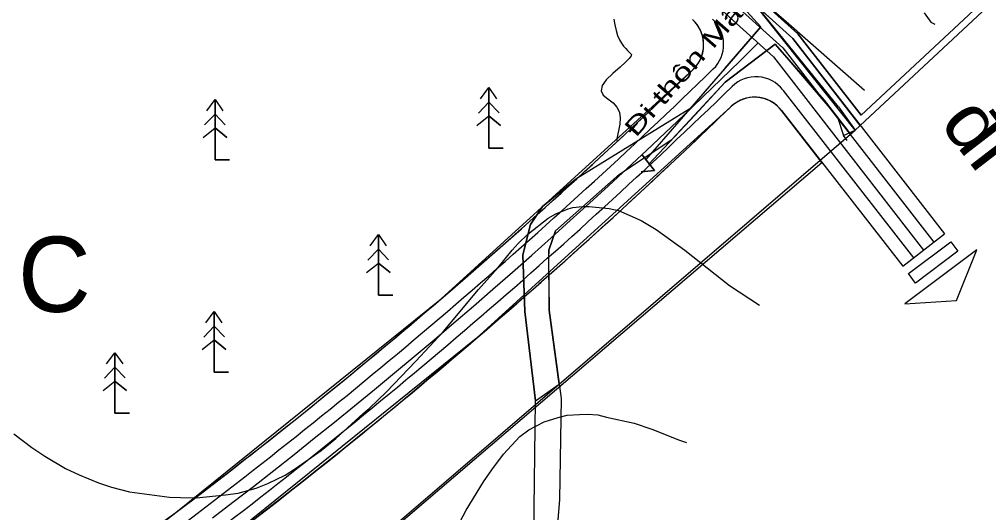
# Model space of a CAD drawing. Header units: metres. Extents: x 533049 to 537618, y 1849954 to 1852676.
# Drawn here: x 535353.8 to 535637, y 1850638.8 to 1850783 of the extents above; entities that cross this region are included whole.
import ezdxf

# ---------------------------------------------------------------- set-up
doc = ezdxf.new("R2010")
doc.units = ezdxf.units.M
doc.header["$LTSCALE"] = 2
for name, color, linetype, lineweight in [('13', 7, 'Continuous', 13), ('14', 7, 'Continuous', 13), ('2', 7, 'Continuous', 13), ('20', 7, 'Continuous', 13), ('21', 7, 'Continuous', 13), ('33', 7, 'Continuous', 13), ('48', 7, 'Continuous', 13), ('54', 7, 'Continuous', 13), ('55', 7, 'Continuous', 13), ('57', 7, 'Continuous', 13), ('60', 7, 'Continuous', 13), ('63', 7, 'Continuous', 13)]:
    doc.layers.add(name, color=color, linetype=linetype, lineweight=lineweight)

msp = doc.modelspace()

# ---------------------------------------------------------------- linework, layer by layer
at = {"layer": '13'}
for points in [[(535345.89, 1851025.25), (535390.65, 1850937.61), (535574.15, 1850772.11), (535618.06, 1850715.59)], [(535410.25, 1850637.27), (535416.24, 1850641.87), (535422.22, 1850646.5), (535428.17, 1850651.16), (535434.09, 1850655.84), (535440, 1850660.55), (535445.89, 1850665.29), (535451.75, 1850670.06), (535457.59, 1850674.85), (535463.41, 1850679.67), (535469.21, 1850684.51), (535474.99, 1850689.39), (535480.74, 1850694.28), (535486.47, 1850699.21), (535492.18, 1850704.16), (535497.87, 1850709.13), (535503.53, 1850714.13), (535509.17, 1850719.16), (535514.79, 1850724.21), (535520.39, 1850729.29), (535525.96, 1850734.4), (535531.51, 1850739.53), (535537.03, 1850744.68), (535542.53, 1850749.86), (535548.01, 1850755.06), (535553.47, 1850760.29), (535558.9, 1850765.55), (535564.3, 1850770.83), (535569.69, 1850776.13)]]:
    msp.add_lwpolyline(points, dxfattribs=at)
at = {"layer": '14'}
msp.add_line((535611.94, 1850710.84), (535624.18, 1850720.35), dxfattribs=at)
at = {"layer": '2'}
msp.add_line((535611.94, 1850710.84), (535624.18, 1850720.35), dxfattribs=at)
for points in [[(535633.55, 1850715.66), (535612.54, 1850699.82), (535627.65, 1850700.85)], [(535613.6, 1850708.7), (535625.98, 1850718.04), (535628.08, 1850715.25), (535615.71, 1850705.91)]]:
    msp.add_lwpolyline(points, close=True, dxfattribs=at)
at = {"layer": '20'}
for p, q in [((535588.99, 1850759.43), (535596.71, 1850749.44)), ((535593.17, 1850757.47), (535598.06, 1850750.65))]:
    msp.add_line(p, q, dxfattribs=at)
msp.add_lwpolyline([(535539.42, 1850738.89), (535535.71, 1850743.57), (535539.42, 1850738.89), (535535.51, 1850738.49)], close=True, dxfattribs=at)
at = {"layer": '33'}
for points in [[(535664.1, 1850815.09), (535599.79, 1850755), (535581.32, 1850778.77), (535507.38, 1850845.45)], [(535507.38, 1850845.45), (535581.32, 1850778.77), (535599.79, 1850755), (535664.1, 1850815.09)]]:
    msp.add_lwpolyline(points, dxfattribs=at)
at = {"layer": '48'}
for points in [[(535340.07, 1850596.47), (535399.51, 1850638.83), (535477.07, 1850701.34), (535550.72, 1850768.42), (535551.31, 1850769.04), (535551.85, 1850769.72), (535552.33, 1850770.43), (535552.74, 1850771.19), (535553.09, 1850771.98), (535553.37, 1850772.8), (535553.57, 1850773.63), (535553.71, 1850774.49), (535553.76, 1850775.35), (535553.75, 1850776.21), (535553.66, 1850777.07), (535553.5, 1850777.91), (535553.26, 1850778.74), (535552.96, 1850779.55), (535552.58, 1850780.33), (535552.14, 1850781.07), (535551.64, 1850781.77), (535551.08, 1850782.42), (535550.47, 1850783.03)], [(535302.12, 1850496.66), (535588.33, 1850741.23), (535576.53, 1850756.4), (535575.96, 1850757.08), (535575.33, 1850757.7), (535574.65, 1850758.26), (535573.92, 1850758.76), (535573.15, 1850759.19), (535572.35, 1850759.56), (535571.51, 1850759.85), (535570.66, 1850760.06), (535569.78, 1850760.2), (535568.9, 1850760.26), (535568.02, 1850760.25), (535567.14, 1850760.16), (535566.27, 1850759.98), (535565.42, 1850759.74), (535564.6, 1850759.42), (535563.81, 1850759.03), (535563.06, 1850758.57), (535562.35, 1850758.04), (535561.68, 1850757.45), (535487.3, 1850689.7), (535408.97, 1850626.55)]]:
    msp.add_lwpolyline(points, dxfattribs=at)
at = {"layer": '54'}
msp.add_line((535576.95, 1850762.38), (535615.1, 1850713.29), dxfattribs=at)
msp.add_lwpolyline([(535356, 1851013.69), (535393.67, 1850939.93), (535576.9, 1850774.67), (535621.03, 1850717.89)], dxfattribs=at)
for centre, radius, start, end in [((535549.62, 1850775.71), 10, 314.2002, 47.9525), ((534401.98, 1851955.85), 1656.15, 307.14202, 314.20022), ((535569.06, 1850756.25), 10, 37.8511, 134.2127), ((534401.98, 1851955.85), 1663.65, 307.14416, 314.21273)]:
    msp.add_arc(centre, radius, start, end, dxfattribs=at)
at = {"layer": '55'}
msp.add_line((535576.53, 1850756.4), (535611.94, 1850710.84), dxfattribs=at)
msp.add_lwpolyline([(535361.87, 1851010.98), (535396.9, 1850942.4), (535579.85, 1850777.4), (535624.18, 1850720.35)], dxfattribs=at)
for centre, radius, start, end in [((535543.77, 1850775.6), 10, 314.0512, 47.9525), ((534401.98, 1851955.85), 1652.15, 307.14087, 314.0512), ((535568.64, 1850750.27), 10, 37.8511, 134.0601), ((534401.98, 1851955.85), 1667.65, 307.14529, 314.06006)]:
    msp.add_arc(centre, radius, start, end, dxfattribs=at)
at = {"layer": '57'}
for p, q in [((535593.17, 1850757.47), (535564.92, 1850792.35)), ((535570.44, 1850780.83), (535559.96, 1850768.7)), ((535559.96, 1850768.7), (535549.71, 1850756.9)), ((535491.01, 1850763.09), (535491.01, 1850745.42)), ((535411.01, 1850759.59), (535411.01, 1850741.92)), ((535487.95, 1850755.65), (535491.01, 1850758.85)), ((535493.99, 1850755.72), (535491.01, 1850758.85)), ((535588.99, 1850759.43), (535596.71, 1850749.44)), ((535407.95, 1850752.15), (535411.01, 1850755.35)), ((535413.99, 1850752.22), (535411.01, 1850755.35)), ((535549.71, 1850756.9), (535536.88, 1850742.05)), ((535551.3, 1850755.14), (535537.68, 1850740.62)), ((535593.17, 1850757.47), (535598.06, 1850750.65)), ((535487.53, 1850752.03), (535491.01, 1850754.81)), ((535494.42, 1850752.03), (535491.01, 1850754.81)), ((535407.53, 1850748.53), (535411.01, 1850751.31)), ((535414.42, 1850748.53), (535411.01, 1850751.31)), ((535595.75, 1850747.65), (535594.64, 1850749.07)), ((535595.75, 1850747.65), (535594.64, 1850749.07)), ((535491.01, 1850745.42), (535495.22, 1850745.42)), ((535411.01, 1850741.92), (535415.22, 1850741.92)), ((535458.74, 1850720.09), (535458.74, 1850702.42)), ((535455.68, 1850712.65), (535458.74, 1850715.85)), ((535461.72, 1850712.71), (535458.74, 1850715.85)), ((535455.26, 1850709.02), (535458.74, 1850711.8)), ((535462.15, 1850709.03), (535458.74, 1850711.8)), ((535458.74, 1850702.42), (535462.95, 1850702.42)), ((535410.74, 1850697.59), (535410.74, 1850679.92)), ((535407.68, 1850690.15), (535410.74, 1850693.35)), ((535413.72, 1850690.21), (535410.74, 1850693.35)), ((535407.26, 1850686.52), (535410.74, 1850689.3)), ((535414.15, 1850686.53), (535410.74, 1850689.3)), ((535381.74, 1850685.59), (535381.74, 1850667.92)), ((535378.68, 1850678.15), (535381.74, 1850681.35)), ((535384.72, 1850678.21), (535381.74, 1850681.35)), ((535410.74, 1850679.92), (535414.95, 1850679.92)), ((535378.26, 1850674.52), (535381.74, 1850677.3)), ((535385.15, 1850674.53), (535381.74, 1850677.3)), ((535381.74, 1850667.92), (535385.95, 1850667.92))]:
    msp.add_line(p, q, dxfattribs=at)
for points in [[(535197.42, 1851029.21), (535258.5, 1851014.59), (535302.43, 1851017.03), (535340.2, 1851014.33), (535353.98, 1851006.96), (535363.16, 1850989.25), (535368.27, 1850979.41), (535374.75, 1850960.74), (535375.52, 1850959.41), (535381.64, 1850947.62), (535388.53, 1850934.5), (535432.73, 1850897.14), (535454.71, 1850878.46), (535465.02, 1850869.7), (535487.72, 1850850.77), (535506.65, 1850834.99), (535532.46, 1850814.65), (535558.27, 1850794.3), (535570.44, 1850780.83), (535549.71, 1850756.9)], [(535495.39, 1850851.99), (535534.05, 1850819.93), (535577.12, 1850783.12), (535600.82, 1850762.33)], [(535593.17, 1850757.47), (535564.92, 1850792.35), (535528.55, 1850822.03)], [(535549.71, 1850756.9), (535516.46, 1850736.28), (535506.67, 1850728.37), (535503.15, 1850723.05), (535500.94, 1850714.15), (535501.54, 1850697.67), (535504.59, 1850671.49), (535511.56, 1850676.38), (535508.67, 1850697.98), (535508.51, 1850715.51), (535510.49, 1850721.25), (535529.17, 1850737.76), (535544.49, 1850747.88), (535560.08, 1850764.67), (535574.68, 1850775.77), (535592.85, 1850754.44), (535594.64, 1850749.07), (535598.06, 1850750.65), (535564.92, 1850792.35)], [(535559.96, 1850768.7), (535570.44, 1850780.83), (535558.27, 1850794.3)], [(535618.22, 1850784.95), (535620.15, 1850782.26), (535621.33, 1850781.64)], [(535527.48, 1850783.07), (535527.81, 1850781.46), (535528.19, 1850779.79), (535528.63, 1850778.32), (535529.14, 1850777.07), (535529.72, 1850776.03), (535530.37, 1850775.2), (535531.01, 1850774.52), (535531.55, 1850773.94), (535532.01, 1850773.46), (535532.37, 1850773.08), (535532.64, 1850772.8), (535532.6, 1850772.4), (535532.05, 1850771.63), (535530.97, 1850770.52), (535529.37, 1850769.06), (535527.25, 1850767.24), (535525.29, 1850765.35), (535524.16, 1850763.65), (535523.85, 1850762.15), (535524.38, 1850760.85), (535525.75, 1850759.75), (535527.31, 1850758.66), (535528.44, 1850757.38), (535529.14, 1850755.92), (535529.4, 1850754.27), (535529.24, 1850752.44), (535528.29, 1850747.63)], [(535588.99, 1850759.43), (535574.68, 1850775.77), (535560.08, 1850764.67), (535551.3, 1850755.14)], [(535560.08, 1850764.67), (535574.68, 1850775.77), (535588.99, 1850759.43)], [(535488.59, 1850759.8), (535491.01, 1850763.09), (535493.28, 1850759.8)], [(535488.59, 1850759.8), (535491.01, 1850763.09), (535493.28, 1850759.8)], [(535495.22, 1850745.42), (535491.01, 1850745.42), (535491.01, 1850763.09)], [(535408.59, 1850756.3), (535411.01, 1850759.59), (535413.28, 1850756.3)], [(535408.59, 1850756.3), (535411.01, 1850759.59), (535413.28, 1850756.3)], [(535415.22, 1850741.92), (535411.01, 1850741.92), (535411.01, 1850759.59)], [(535487.95, 1850755.65), (535491.01, 1850758.85), (535493.99, 1850755.72)], [(535407.95, 1850752.15), (535411.01, 1850755.35), (535413.99, 1850752.22)], [(535487.53, 1850752.03), (535491.01, 1850754.81), (535494.42, 1850752.03)], [(535407.53, 1850748.53), (535411.01, 1850751.31), (535414.42, 1850748.53)], [(535174.68, 1850583.62), (535187.5, 1850551.87), (535225.29, 1850514.71), (535225.16, 1850513.69), (535302.12, 1850496.66), (535451.92, 1850469.08), (535456.09, 1850483.58), (535457.23, 1850488.58), (535472.9, 1850545.83), (535485.09, 1850569.42), (535494.17, 1850587.47), (535499.03, 1850600.66), (535500.66, 1850607.8), (535504.17, 1850632.29), (535504.59, 1850671.49), (535501.54, 1850697.67), (535500.94, 1850714.15), (535503.15, 1850723.05), (535506.67, 1850728.37), (535516.46, 1850736.28)], [(535174.68, 1850583.62), (535187.5, 1850551.87), (535225.29, 1850514.71), (535225.16, 1850513.69), (535302.12, 1850496.66), (535451.92, 1850469.08), (535456.09, 1850483.58), (535457.23, 1850488.58), (535472.9, 1850545.83), (535485.09, 1850569.42), (535494.17, 1850587.47), (535499.03, 1850600.66), (535500.66, 1850607.8), (535504.17, 1850632.29), (535504.59, 1850671.49), (535501.54, 1850697.67), (535500.94, 1850714.15), (535503.15, 1850723.05), (535506.67, 1850728.37), (535516.46, 1850736.28)], [(535529.17, 1850737.76), (535510.49, 1850721.25), (535508.51, 1850715.51), (535508.42, 1850713.33), (535508.67, 1850697.98), (535512.12, 1850672.18), (535511.68, 1850642.71), (535510.68, 1850630.78), (535508.45, 1850612.63), (535506.6, 1850607.28), (535504.88, 1850598.94), (535499.48, 1850585.12), (535479.51, 1850541.79), (535476.95, 1850535.24), (535471.25, 1850513.73)], [(535529.17, 1850737.76), (535510.49, 1850721.25), (535508.51, 1850715.51), (535508.42, 1850713.33), (535508.67, 1850697.98), (535512.12, 1850672.18), (535511.68, 1850642.71), (535510.68, 1850630.78), (535508.45, 1850612.63), (535506.6, 1850607.28), (535504.88, 1850598.94), (535499.48, 1850585.12), (535479.51, 1850541.79), (535476.95, 1850535.24), (535471.25, 1850513.73)], [(535352.2, 1850661.87), (535357.48, 1850657.89), (535361.27, 1850655.3), (535367.33, 1850651.76), (535371.28, 1850649.91), (535376.98, 1850647.54), (535380.74, 1850646.27), (535385.95, 1850644.93), (535397.71, 1850643.36), (535400.86, 1850643.23), (535405.57, 1850643.16), (535414.04, 1850643.99), (535417.72, 1850644.52), (535422.99, 1850645.96), (535426.45, 1850647.32), (535431.48, 1850649.81), (535434.52, 1850651.72), (535442.01, 1850657.03), (535446.32, 1850660.53), (535454.3, 1850667.82), (535456.07, 1850669.22), (535461.07, 1850674.13), (535469.71, 1850683.06), (535477.67, 1850691.68), (535487.97, 1850704.06), (535493.76, 1850710.5), (535497.78, 1850715.53), (535499.6, 1850717.55), (535502.43, 1850720.28), (535508.3, 1850724.92), (535510.58, 1850726.14), (535514.15, 1850727.63), (535515.55, 1850728.03), (535518.41, 1850728.35)], [(535518.41, 1850728.35), (535520.34, 1850728.32), (535526.19, 1850727.78), (535528.92, 1850727.12), (535535.52, 1850724.24), (535539.91, 1850721.6), (535548.31, 1850715.55), (535561.3, 1850705.19), (535570.11, 1850699.48)], [(535456.32, 1850716.8), (535458.74, 1850720.09), (535461.01, 1850716.8)], [(535456.32, 1850716.8), (535458.74, 1850720.09), (535461.01, 1850716.8)], [(535462.95, 1850702.42), (535458.74, 1850702.42), (535458.74, 1850720.09)], [(535455.68, 1850712.65), (535458.74, 1850715.85), (535461.72, 1850712.71)], [(535455.26, 1850709.02), (535458.74, 1850711.8), (535462.15, 1850709.03)], [(535408.32, 1850694.3), (535410.74, 1850697.59), (535413.01, 1850694.3)], [(535408.32, 1850694.3), (535410.74, 1850697.59), (535413.01, 1850694.3)], [(535414.95, 1850679.92), (535410.74, 1850679.92), (535410.74, 1850697.59)], [(535407.68, 1850690.15), (535410.74, 1850693.35), (535413.72, 1850690.21)], [(535407.26, 1850686.52), (535410.74, 1850689.3), (535414.15, 1850686.53)], [(535379.32, 1850682.3), (535381.74, 1850685.59), (535384.01, 1850682.3)], [(535379.32, 1850682.3), (535381.74, 1850685.59), (535384.01, 1850682.3)], [(535385.95, 1850667.92), (535381.74, 1850667.92), (535381.74, 1850685.59)], [(535378.68, 1850678.15), (535381.74, 1850681.35), (535384.72, 1850678.21)], [(535378.26, 1850674.52), (535381.74, 1850677.3), (535385.15, 1850674.53)], [(535480.1, 1850631.44), (535484.37, 1850639.52), (535489.47, 1850647.81), (535491.85, 1850651.34), (535495.31, 1850655.95), (535500.04, 1850661.07), (535502.71, 1850663.06), (535507.16, 1850665.36), (535511.23, 1850666.67), (535513.93, 1850667.33), (535517.53, 1850667.5), (535519.81, 1850667.63), (535522.85, 1850667.37), (535525.34, 1850666.69), (535533.5, 1850664.95), (535538.63, 1850663.24), (535546.71, 1850660.05), (535548.74, 1850659.32)]]:
    msp.add_lwpolyline(points, dxfattribs=at)
msp.add_lwpolyline([(535539.42, 1850738.89), (535535.71, 1850743.57), (535539.42, 1850738.89), (535535.51, 1850738.49)], close=True, dxfattribs=at)
at = {"layer": '60'}
for points in [[(535782.24, 1851036.42), (535706.24, 1850935.42), (535697.74, 1850879.92), (535711.99, 1850835.71), (535665.24, 1850813.42), (535599.55, 1850752.04), (535579.85, 1850777.4)], [(535579.85, 1850777.4), (535504.48, 1850845.38), (535520.75, 1850861.65), (535481.97, 1850900.42), (535459.59, 1850913.34), (535483.97, 1850946.42), (535496.07, 1850967.36), (535467.16, 1850984.05), (535447.81, 1850957.78), (535422.13, 1850979.39), (535416.82, 1850984.04), (535406.35, 1850990.96), (535401.86, 1850999.46), (535400.96, 1851004.49), (535387.65, 1851008.06), (535366.81, 1851001.32)], [(535393.54, 1850634.2), (535399.51, 1850638.83), (535404.98, 1850642.99), (535410.43, 1850647.17), (535415.86, 1850651.38), (535421.28, 1850655.6), (535426.68, 1850659.86), (535432.06, 1850664.13), (535437.42, 1850668.42), (535442.77, 1850672.74), (535448.1, 1850677.08), (535453.4, 1850681.44), (535458.7, 1850685.83), (535463.97, 1850690.23), (535469.22, 1850694.66), (535474.46, 1850699.11), (535479.68, 1850703.58), (535484.87, 1850708.07), (535490.05, 1850712.59), (535495.22, 1850717.12), (535500.36, 1850721.68), (535505.48, 1850726.26), (535510.59, 1850730.86), (535515.67, 1850735.48), (535520.74, 1850740.12), (535525.78, 1850744.79), (535530.81, 1850749.47), (535535.82, 1850754.18), (535540.8, 1850758.9), (535545.77, 1850763.65), (535550.72, 1850768.42), (535551.12, 1850768.82), (535551.49, 1850769.25), (535551.83, 1850769.69), (535552.16, 1850770.16), (535552.45, 1850770.64), (535552.72, 1850771.14), (535552.95, 1850771.65), (535553.16, 1850772.17), (535553.34, 1850772.71), (535553.49, 1850773.26), (535553.61, 1850773.81), (535553.69, 1850774.37), (535553.75, 1850774.93), (535553.77, 1850775.49), (535553.76, 1850776.06), (535553.72, 1850776.62), (535553.64, 1850777.18), (535553.54, 1850777.74), (535553.4, 1850778.29), (535553.23, 1850778.83), (535553.04, 1850779.36), (535552.81, 1850779.87), (535552.55, 1850780.38), (535552.27, 1850780.87), (535551.96, 1850781.34), (535551.62, 1850781.79), (535551.26, 1850782.23), (535550.87, 1850782.64), (535550.47, 1850783.03)], [(535302.12, 1850496.66), (535588.33, 1850741.23), (535576.53, 1850756.4), (535576.17, 1850756.85), (535575.77, 1850757.28), (535575.35, 1850757.68), (535574.91, 1850758.05), (535574.45, 1850758.4), (535573.97, 1850758.73), (535573.47, 1850759.02), (535572.96, 1850759.29), (535572.43, 1850759.52), (535571.89, 1850759.73), (535571.34, 1850759.9), (535570.77, 1850760.04), (535570.21, 1850760.14), (535569.63, 1850760.22), (535569.05, 1850760.26), (535568.48, 1850760.27), (535567.9, 1850760.24), (535567.32, 1850760.18), (535566.75, 1850760.09), (535566.18, 1850759.96), (535565.63, 1850759.8), (535565.08, 1850759.61), (535564.55, 1850759.39), (535564.02, 1850759.14), (535563.52, 1850758.86), (535563.03, 1850758.55), (535562.56, 1850758.21), (535562.11, 1850757.84), (535561.68, 1850757.45), (535556.69, 1850752.64), (535551.67, 1850747.84), (535546.63, 1850743.07), (535541.58, 1850738.32), (535536.5, 1850733.58), (535531.4, 1850728.87), (535526.29, 1850724.18), (535521.15, 1850719.52), (535516, 1850714.87), (535510.82, 1850710.24), (535505.63, 1850705.64), (535500.42, 1850701.06), (535495.19, 1850696.5), (535489.93, 1850691.96), (535484.67, 1850687.44), (535479.38, 1850682.95), (535474.07, 1850678.48), (535468.75, 1850674.02), (535463.4, 1850669.6), (535458.04, 1850665.19), (535452.66, 1850660.81), (535447.26, 1850656.45), (535441.85, 1850652.11), (535436.41, 1850647.79), (535430.96, 1850643.5), (535425.49, 1850639.23), (535420, 1850634.98)]]:
    msp.add_lwpolyline(points, dxfattribs=at)
at = {"layer": '63'}
msp.add_lwpolyline([(536154.15, 1851837.61), (534610.33, 1852284.54), (534600.31, 1852290.54), (534590.7, 1852288.94), (534492.16, 1852324.08), (534334.22, 1852264.06), (534331.46, 1852261.17), (534130.24, 1851934.92), (533977.24, 1851648.42), (533635.79, 1851349.93), (533873.14, 1850873.11), (533992.12, 1850668.54), (534105.11, 1850436.65), (534145.61, 1850408.52), (534298.24, 1850375.42), (534676.74, 1850366.42), (535302.12, 1850496.66), (535596.71, 1850749.44), (535598.06, 1850750.65), (535665.24, 1850813.42), (535773.24, 1850864.92), (535903.24, 1850946.42), (536051.24, 1851044.92)], dxfattribs=at)

# ---------------------------------------------------------------- texts
at = {"layer": '20', "width": 1.45}
msp.add_text('Đi thôn Mã Lai', height=5.12, rotation=48.857, dxfattribs=at).set_placement((535533.99, 1850748.31))
at = {"layer": '21', "width": 1.15}
msp.add_text('đi thôn phùng lâm', height=16, rotation=307.666, dxfattribs=at).set_placement((535622.44, 1850752.64))
at = {"layer": '57', "width": 1.45}
msp.add_text('Đi thôn Mã Lai', height=5.12, rotation=48.857, dxfattribs=at).set_placement((535533.99, 1850748.31))
at = {"layer": '57'}
msp.add_text('LNC', height=22, dxfattribs=at).set_placement((535315.81, 1850697.51))

doc.saveas('drawing.dxf')
